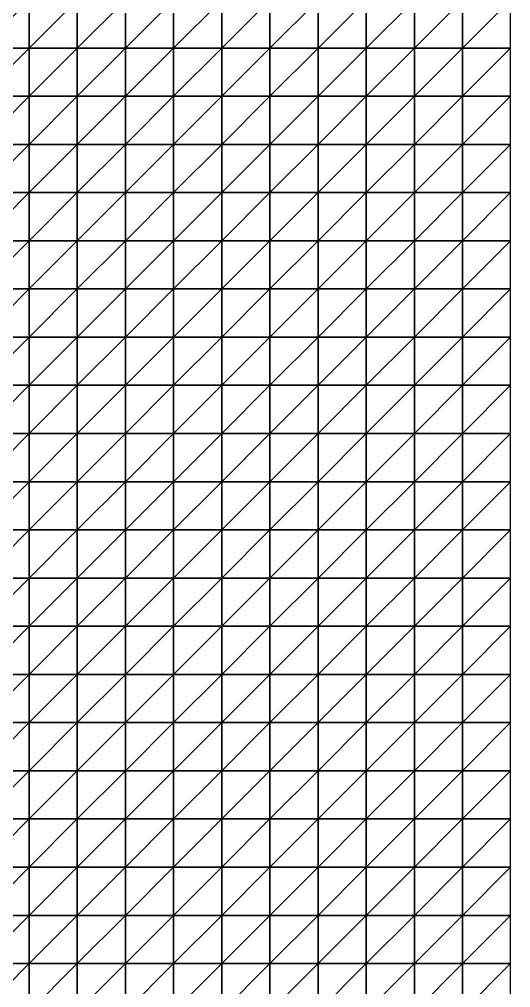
# Model space of a CAD drawing. Header units: metres. Extents: x 351000 to 353000, y 7455000 to 7457000.
# Drawn here: x 352745 to 353000, y 7455988 to 7456490 of the extents above; entities that cross this region are included whole.
import ezdxf

# ---------------------------------------------------------------- set-up
doc = ezdxf.new("R2010")
doc.units = ezdxf.units.M

msp = doc.modelspace()

# ---------------------------------------------------------------- linework, layer by layer
at = {"layer": 'BASE_OF_LEACHED_CAP_BOLC'}
for points in [[(352725, 7456475, 1267.75), (352750, 7456475, 1265.76), (352750, 7456500, 1263.85)], [(352725, 7456475, 1267.75), (352750, 7456500, 1263.85), (352725, 7456500, 1263.47)], [(352750, 7456475, 1265.76), (352775, 7456475, 1261.78), (352775, 7456500, 1259.82)], [(352750, 7456475, 1265.76), (352775, 7456500, 1259.82), (352750, 7456500, 1263.85)], [(352775, 7456475, 1261.78), (352800, 7456475, 1256.6), (352800, 7456500, 1254.17)], [(352775, 7456475, 1261.78), (352800, 7456500, 1254.17), (352775, 7456500, 1259.82)], [(352800, 7456475, 1256.6), (352825, 7456475, 1251.03), (352825, 7456500, 1247.81)], [(352800, 7456475, 1256.6), (352825, 7456500, 1247.81), (352800, 7456500, 1254.17)], [(352825, 7456475, 1251.03), (352850, 7456475, 1245.68), (352850, 7456500, 1241.53)], [(352825, 7456475, 1251.03), (352850, 7456500, 1241.53), (352825, 7456500, 1247.81)], [(352850, 7456475, 1245.68), (352875, 7456475, 1240.94), (352875, 7456500, 1235.91)], [(352850, 7456475, 1245.68), (352875, 7456500, 1235.91), (352850, 7456500, 1241.53)], [(352875, 7456475, 1240.94), (352900, 7456475, 1236.93), (352900, 7456500, 1231.2)], [(352875, 7456475, 1240.94), (352900, 7456500, 1231.2), (352875, 7456500, 1235.91)], [(352900, 7456475, 1236.93), (352925, 7456475, 1233.59), (352925, 7456500, 1227.45)], [(352900, 7456475, 1236.93), (352925, 7456500, 1227.45), (352900, 7456500, 1231.2)], [(352925, 7456475, 1233.59), (352950, 7456475, 1230.83), (352950, 7456500, 1224.56)], [(352925, 7456475, 1233.59), (352950, 7456500, 1224.56), (352925, 7456500, 1227.45)], [(352950, 7456475, 1230.83), (352975, 7456475, 1228.61), (352975, 7456500, 1222.49)], [(352950, 7456475, 1230.83), (352975, 7456500, 1222.49), (352950, 7456500, 1224.56)], [(352975, 7456475, 1228.61), (353000, 7456475, 1227.06), (353000, 7456500, 1221.28)], [(352975, 7456475, 1228.61), (353000, 7456500, 1221.28), (352975, 7456500, 1222.49)], [(352725, 7456450, 1268.43), (352750, 7456450, 1265.99), (352750, 7456475, 1265.76)], [(352725, 7456450, 1268.43), (352750, 7456475, 1265.76), (352725, 7456475, 1267.75)], [(352750, 7456450, 1265.99), (352775, 7456450, 1262.08), (352775, 7456475, 1261.78)], [(352750, 7456450, 1265.99), (352775, 7456475, 1261.78), (352750, 7456475, 1265.76)], [(352775, 7456450, 1262.08), (352800, 7456450, 1257.44), (352800, 7456475, 1256.6)], [(352775, 7456450, 1262.08), (352800, 7456475, 1256.6), (352775, 7456475, 1261.78)], [(352800, 7456450, 1257.44), (352825, 7456450, 1252.73), (352825, 7456475, 1251.03)], [(352800, 7456450, 1257.44), (352825, 7456475, 1251.03), (352800, 7456475, 1256.6)], [(352825, 7456450, 1252.73), (352850, 7456450, 1248.42), (352850, 7456475, 1245.68)], [(352825, 7456450, 1252.73), (352850, 7456475, 1245.68), (352825, 7456475, 1251.03)], [(352850, 7456450, 1248.42), (352875, 7456450, 1244.68), (352875, 7456475, 1240.94)], [(352850, 7456450, 1248.42), (352875, 7456475, 1240.94), (352850, 7456475, 1245.68)], [(352875, 7456450, 1244.68), (352900, 7456450, 1241.5), (352900, 7456475, 1236.93)], [(352875, 7456450, 1244.68), (352900, 7456475, 1236.93), (352875, 7456475, 1240.94)], [(352900, 7456450, 1241.5), (352925, 7456450, 1238.74), (352925, 7456475, 1233.59)], [(352900, 7456450, 1241.5), (352925, 7456475, 1233.59), (352900, 7456475, 1236.93)], [(352925, 7456450, 1238.74), (352950, 7456450, 1236.28), (352950, 7456475, 1230.83)], [(352925, 7456450, 1238.74), (352950, 7456475, 1230.83), (352925, 7456475, 1233.59)], [(352950, 7456450, 1236.28), (352975, 7456450, 1234.13), (352975, 7456475, 1228.61)], [(352950, 7456450, 1236.28), (352975, 7456475, 1228.61), (352950, 7456475, 1230.83)], [(352975, 7456450, 1234.13), (353000, 7456450, 1232.45), (353000, 7456475, 1227.06)], [(352975, 7456450, 1234.13), (353000, 7456475, 1227.06), (352975, 7456475, 1228.61)], [(352725, 7456425, 1267.54), (352750, 7456425, 1264.64), (352750, 7456450, 1265.99)], [(352725, 7456425, 1267.54), (352750, 7456450, 1265.99), (352725, 7456450, 1268.43)], [(352750, 7456425, 1264.64), (352775, 7456425, 1260.81), (352775, 7456450, 1262.08)], [(352750, 7456425, 1264.64), (352775, 7456450, 1262.08), (352750, 7456450, 1265.99)], [(352775, 7456425, 1260.81), (352800, 7456425, 1256.71), (352800, 7456450, 1257.44)], [(352775, 7456425, 1260.81), (352800, 7456450, 1257.44), (352775, 7456450, 1262.08)], [(352800, 7456425, 1256.71), (352825, 7456425, 1252.88), (352825, 7456450, 1252.73)], [(352800, 7456425, 1256.71), (352825, 7456450, 1252.73), (352800, 7456450, 1257.44)], [(352825, 7456425, 1252.88), (352850, 7456425, 1249.6), (352850, 7456450, 1248.42)], [(352825, 7456425, 1252.88), (352850, 7456450, 1248.42), (352825, 7456450, 1252.73)], [(352850, 7456425, 1249.6), (352875, 7456425, 1246.89), (352875, 7456450, 1244.68)], [(352850, 7456425, 1249.6), (352875, 7456450, 1244.68), (352850, 7456450, 1248.42)], [(352875, 7456425, 1246.89), (352900, 7456425, 1244.6), (352900, 7456450, 1241.5)], [(352875, 7456425, 1246.89), (352900, 7456450, 1241.5), (352875, 7456450, 1244.68)], [(352900, 7456425, 1244.6), (352925, 7456425, 1242.52), (352925, 7456450, 1238.74)], [(352900, 7456425, 1244.6), (352925, 7456450, 1238.74), (352900, 7456450, 1241.5)], [(352925, 7456425, 1242.52), (352950, 7456425, 1240.51), (352950, 7456450, 1236.28)], [(352925, 7456425, 1242.52), (352950, 7456450, 1236.28), (352925, 7456450, 1238.74)], [(352950, 7456425, 1240.51), (352975, 7456425, 1238.59), (352975, 7456450, 1234.13)], [(352950, 7456425, 1240.51), (352975, 7456450, 1234.13), (352950, 7456450, 1236.28)], [(352975, 7456425, 1238.59), (353000, 7456425, 1236.98), (353000, 7456450, 1232.45)], [(352975, 7456425, 1238.59), (353000, 7456450, 1232.45), (352975, 7456450, 1234.13)], [(352725, 7456400, 1265.28), (352750, 7456400, 1261.94), (352750, 7456425, 1264.64)], [(352725, 7456400, 1265.28), (352750, 7456425, 1264.64), (352725, 7456425, 1267.54)], [(352750, 7456400, 1261.94), (352775, 7456400, 1258.17), (352775, 7456425, 1260.81)], [(352750, 7456400, 1261.94), (352775, 7456425, 1260.81), (352750, 7456425, 1264.64)], [(352775, 7456400, 1258.17), (352800, 7456400, 1254.59), (352800, 7456425, 1256.71)], [(352775, 7456400, 1258.17), (352800, 7456425, 1256.71), (352775, 7456425, 1260.81)], [(352800, 7456400, 1254.59), (352825, 7456400, 1251.58), (352825, 7456425, 1252.88)], [(352800, 7456400, 1254.59), (352825, 7456425, 1252.88), (352800, 7456425, 1256.71)], [(352825, 7456400, 1251.58), (352850, 7456400, 1249.27), (352850, 7456425, 1249.6)], [(352825, 7456400, 1251.58), (352850, 7456425, 1249.6), (352825, 7456425, 1252.88)], [(352850, 7456400, 1249.27), (352875, 7456400, 1247.42), (352875, 7456425, 1246.89)], [(352850, 7456400, 1249.27), (352875, 7456425, 1246.89), (352850, 7456425, 1249.6)], [(352875, 7456400, 1247.42), (352900, 7456400, 1245.8), (352900, 7456425, 1244.6)], [(352875, 7456400, 1247.42), (352900, 7456425, 1244.6), (352875, 7456425, 1246.89)], [(352900, 7456400, 1245.8), (352925, 7456400, 1244.69), (352925, 7456425, 1242.52)], [(352900, 7456400, 1245.8), (352925, 7456425, 1242.52), (352900, 7456425, 1244.6)], [(352925, 7456400, 1244.69), (352950, 7456400, 1243.2), (352950, 7456425, 1240.51)], [(352925, 7456400, 1244.69), (352950, 7456425, 1240.51), (352925, 7456425, 1242.52)], [(352950, 7456400, 1243.2), (352975, 7456400, 1241.66), (352975, 7456425, 1238.59)], [(352950, 7456400, 1243.2), (352975, 7456425, 1238.59), (352950, 7456425, 1240.51)], [(352975, 7456400, 1241.66), (353000, 7456400, 1240.29), (353000, 7456425, 1236.98)], [(352975, 7456400, 1241.66), (353000, 7456425, 1236.98), (352975, 7456425, 1238.59)], [(352725, 7456375, 1261.95), (352750, 7456375, 1258.2), (352750, 7456400, 1261.94)], [(352725, 7456375, 1261.95), (352750, 7456400, 1261.94), (352725, 7456400, 1265.28)], [(352750, 7456375, 1258.2), (352775, 7456375, 1254.51), (352775, 7456400, 1258.17)], [(352750, 7456375, 1258.2), (352775, 7456400, 1258.17), (352750, 7456400, 1261.94)], [(352775, 7456375, 1254.51), (352800, 7456375, 1251.38), (352800, 7456400, 1254.59)], [(352775, 7456375, 1254.51), (352800, 7456400, 1254.59), (352775, 7456400, 1258.17)], [(352800, 7456375, 1251.38), (352825, 7456375, 1249.08), (352825, 7456400, 1251.58)], [(352800, 7456375, 1251.38), (352825, 7456400, 1251.58), (352800, 7456400, 1254.59)], [(352825, 7456375, 1249.08), (352850, 7456375, 1247.6), (352850, 7456400, 1249.27)], [(352825, 7456375, 1249.08), (352850, 7456400, 1249.27), (352825, 7456400, 1251.58)], [(352850, 7456375, 1247.6), (352875, 7456375, 1246.69), (352875, 7456400, 1247.42)], [(352850, 7456375, 1247.6), (352875, 7456400, 1247.42), (352850, 7456400, 1249.27)], [(352875, 7456375, 1246.69), (352900, 7456375, 1245.99), (352900, 7456400, 1245.8)], [(352875, 7456375, 1246.69), (352900, 7456400, 1245.8), (352875, 7456400, 1247.42)], [(352900, 7456375, 1245.99), (352925, 7456375, 1245.22), (352925, 7456400, 1244.69)], [(352900, 7456375, 1245.99), (352925, 7456400, 1244.69), (352900, 7456400, 1245.8)], [(352925, 7456375, 1245.22), (352950, 7456375, 1244.25), (352950, 7456400, 1243.2)], [(352925, 7456375, 1245.22), (352950, 7456400, 1243.2), (352925, 7456400, 1244.69)], [(352950, 7456375, 1244.25), (352975, 7456375, 1243.15), (352975, 7456400, 1241.66)], [(352950, 7456375, 1244.25), (352975, 7456400, 1241.66), (352950, 7456400, 1243.2)], [(352975, 7456375, 1243.15), (353000, 7456375, 1242.16), (353000, 7456400, 1240.29)], [(352975, 7456375, 1243.15), (353000, 7456400, 1240.29), (352975, 7456400, 1241.66)], [(352725, 7456350, 1257.93), (352750, 7456350, 1253.88), (352750, 7456375, 1258.2)], [(352725, 7456350, 1257.93), (352750, 7456375, 1258.2), (352725, 7456375, 1261.95)], [(352750, 7456350, 1253.88), (352775, 7456350, 1250.28), (352775, 7456375, 1254.51)], [(352750, 7456350, 1253.88), (352775, 7456375, 1254.51), (352750, 7456375, 1258.2)], [(352775, 7456350, 1250.28), (352800, 7456350, 1247.55), (352800, 7456375, 1251.38)], [(352775, 7456350, 1250.28), (352800, 7456375, 1251.38), (352775, 7456375, 1254.51)], [(352800, 7456350, 1247.55), (352825, 7456350, 1245.82), (352825, 7456375, 1249.08)], [(352800, 7456350, 1247.55), (352825, 7456375, 1249.08), (352800, 7456375, 1251.38)], [(352825, 7456350, 1245.82), (352850, 7456350, 1244.98), (352850, 7456375, 1247.6)], [(352825, 7456350, 1245.82), (352850, 7456375, 1247.6), (352825, 7456375, 1249.08)], [(352850, 7456350, 1244.98), (352875, 7456350, 1244.68), (352875, 7456375, 1246.69)], [(352850, 7456350, 1244.98), (352875, 7456375, 1246.69), (352850, 7456375, 1247.6)], [(352875, 7456350, 1244.68), (352900, 7456350, 1244.53), (352900, 7456375, 1245.99)], [(352875, 7456350, 1244.68), (352900, 7456375, 1245.99), (352875, 7456375, 1246.69)], [(352900, 7456350, 1244.53), (352925, 7456350, 1244.25), (352925, 7456375, 1245.22)], [(352900, 7456350, 1244.53), (352925, 7456375, 1245.22), (352900, 7456375, 1245.99)], [(352925, 7456350, 1244.25), (352950, 7456350, 1243.74), (352950, 7456375, 1244.25)], [(352925, 7456350, 1244.25), (352950, 7456375, 1244.25), (352925, 7456375, 1245.22)], [(352950, 7456350, 1243.74), (352975, 7456350, 1243.09), (352975, 7456375, 1243.15)], [(352950, 7456350, 1243.74), (352975, 7456375, 1243.15), (352950, 7456375, 1244.25)], [(352975, 7456350, 1243.09), (353000, 7456350, 1242.55), (353000, 7456375, 1242.16)], [(352975, 7456350, 1243.09), (353000, 7456375, 1242.16), (352975, 7456375, 1243.15)], [(352725, 7456325, 1253.67), (352750, 7456325, 1249.48), (352750, 7456350, 1253.88)], [(352725, 7456325, 1253.67), (352750, 7456350, 1253.88), (352725, 7456350, 1257.93)], [(352750, 7456325, 1249.48), (352775, 7456325, 1246.03), (352775, 7456350, 1250.28)], [(352750, 7456325, 1249.48), (352775, 7456350, 1250.28), (352750, 7456350, 1253.88)], [(352775, 7456325, 1246.03), (352800, 7456325, 1243.62), (352800, 7456350, 1247.55)], [(352775, 7456325, 1246.03), (352800, 7456350, 1247.55), (352775, 7456350, 1250.28)], [(352800, 7456325, 1243.62), (352825, 7456325, 1242.31), (352825, 7456350, 1245.82)], [(352800, 7456325, 1243.62), (352825, 7456350, 1245.82), (352800, 7456350, 1247.55)], [(352825, 7456325, 1242.31), (352850, 7456325, 1241.88), (352850, 7456350, 1244.98)], [(352825, 7456325, 1242.31), (352850, 7456350, 1244.98), (352825, 7456350, 1245.82)], [(352850, 7456325, 1241.88), (352875, 7456325, 1241.93), (352875, 7456350, 1244.68)], [(352850, 7456325, 1241.88), (352875, 7456350, 1244.68), (352850, 7456350, 1244.98)], [(352875, 7456325, 1241.93), (352900, 7456325, 1242.09), (352900, 7456350, 1244.53)], [(352875, 7456325, 1241.93), (352900, 7456350, 1244.53), (352875, 7456350, 1244.68)], [(352900, 7456325, 1242.09), (352925, 7456325, 1242.1), (352925, 7456350, 1244.25)], [(352900, 7456325, 1242.09), (352925, 7456350, 1244.25), (352900, 7456350, 1244.53)], [(352925, 7456325, 1242.1), (352950, 7456325, 1241.9), (352950, 7456350, 1243.74)], [(352925, 7456325, 1242.1), (352950, 7456350, 1243.74), (352925, 7456350, 1244.25)], [(352950, 7456325, 1241.9), (352975, 7456325, 1241.64), (352975, 7456350, 1243.09)], [(352950, 7456325, 1241.9), (352975, 7456350, 1243.09), (352950, 7456350, 1243.74)], [(352975, 7456325, 1241.64), (353000, 7456325, 1241.58), (353000, 7456350, 1242.55)], [(352975, 7456325, 1241.64), (353000, 7456350, 1242.55), (352975, 7456350, 1243.09)], [(352725, 7456300, 1249.67), (352750, 7456300, 1245.53), (352750, 7456325, 1249.48)], [(352725, 7456300, 1249.67), (352750, 7456325, 1249.48), (352725, 7456325, 1253.67)], [(352750, 7456300, 1245.53), (352775, 7456300, 1242.3), (352775, 7456325, 1246.03)], [(352750, 7456300, 1245.53), (352775, 7456325, 1246.03), (352750, 7456325, 1249.48)], [(352775, 7456300, 1242.3), (352800, 7456300, 1240.17), (352800, 7456325, 1243.62)], [(352775, 7456300, 1242.3), (352800, 7456325, 1243.62), (352775, 7456325, 1246.03)], [(352800, 7456300, 1240.17), (352825, 7456300, 1239.11), (352825, 7456325, 1242.31)], [(352800, 7456300, 1240.17), (352825, 7456325, 1242.31), (352800, 7456325, 1243.62)], [(352825, 7456300, 1239.11), (352850, 7456300, 1238.84), (352850, 7456325, 1241.88)], [(352825, 7456300, 1239.11), (352850, 7456325, 1241.88), (352825, 7456325, 1242.31)], [(352850, 7456300, 1238.84), (352875, 7456300, 1238.97), (352875, 7456325, 1241.93)], [(352850, 7456300, 1238.84), (352875, 7456325, 1241.93), (352850, 7456325, 1241.88)], [(352875, 7456300, 1238.97), (352900, 7456300, 1239.14), (352900, 7456325, 1242.09)], [(352875, 7456300, 1238.97), (352900, 7456325, 1242.09), (352875, 7456325, 1241.93)], [(352900, 7456300, 1239.14), (352925, 7456300, 1239.18), (352925, 7456325, 1242.1)], [(352900, 7456300, 1239.14), (352925, 7456325, 1242.1), (352900, 7456325, 1242.09)], [(352925, 7456300, 1239.18), (352950, 7456300, 1239.1), (352950, 7456325, 1241.9)], [(352925, 7456300, 1239.18), (352950, 7456325, 1241.9), (352925, 7456325, 1242.1)], [(352950, 7456300, 1239.1), (352975, 7456300, 1239.1), (352975, 7456325, 1241.64)], [(352950, 7456300, 1239.1), (352975, 7456325, 1241.64), (352950, 7456325, 1241.9)], [(352975, 7456300, 1239.1), (353000, 7456300, 1239.46), (353000, 7456325, 1241.58)], [(352975, 7456300, 1239.1), (353000, 7456325, 1241.58), (352975, 7456325, 1241.64)], [(352725, 7456275, 1246.4), (352750, 7456275, 1242.54), (352750, 7456300, 1245.53)], [(352725, 7456275, 1246.4), (352750, 7456300, 1245.53), (352725, 7456300, 1249.67)], [(352750, 7456275, 1242.54), (352775, 7456275, 1239.6), (352775, 7456300, 1242.3)], [(352750, 7456275, 1242.54), (352775, 7456300, 1242.3), (352750, 7456300, 1245.53)], [(352775, 7456275, 1239.6), (352800, 7456275, 1237.71), (352800, 7456300, 1240.17)], [(352775, 7456275, 1239.6), (352800, 7456300, 1240.17), (352775, 7456300, 1242.3)], [(352800, 7456275, 1237.71), (352825, 7456275, 1236.73), (352825, 7456300, 1239.11)], [(352800, 7456275, 1237.71), (352825, 7456300, 1239.11), (352800, 7456300, 1240.17)], [(352825, 7456275, 1236.73), (352850, 7456275, 1236.37), (352850, 7456300, 1238.84)], [(352825, 7456275, 1236.73), (352850, 7456300, 1238.84), (352825, 7456300, 1239.11)], [(352850, 7456275, 1236.37), (352875, 7456275, 1236.27), (352875, 7456300, 1238.97)], [(352850, 7456275, 1236.37), (352875, 7456300, 1238.97), (352850, 7456300, 1238.84)], [(352875, 7456275, 1236.27), (352900, 7456275, 1236.16), (352900, 7456300, 1239.14)], [(352875, 7456275, 1236.27), (352900, 7456300, 1239.14), (352875, 7456300, 1238.97)], [(352900, 7456275, 1236.16), (352925, 7456275, 1235.94), (352925, 7456300, 1239.18)], [(352900, 7456275, 1236.16), (352925, 7456300, 1239.18), (352900, 7456300, 1239.14)], [(352925, 7456275, 1235.94), (352950, 7456275, 1235.74), (352950, 7456300, 1239.1)], [(352925, 7456275, 1235.94), (352950, 7456300, 1239.1), (352925, 7456300, 1239.18)], [(352950, 7456275, 1235.74), (352975, 7456275, 1235.83), (352975, 7456300, 1239.1)], [(352950, 7456275, 1235.74), (352975, 7456300, 1239.1), (352950, 7456300, 1239.1)], [(352975, 7456275, 1235.83), (353000, 7456275, 1236.48), (353000, 7456300, 1239.46)], [(352975, 7456275, 1235.83), (353000, 7456300, 1239.46), (352975, 7456300, 1239.1)], [(352725, 7456250, 1244.26), (352750, 7456250, 1240.88), (352750, 7456275, 1242.54)], [(352725, 7456250, 1244.26), (352750, 7456275, 1242.54), (352725, 7456275, 1246.4)], [(352750, 7456250, 1240.88), (352775, 7456250, 1238.32), (352775, 7456275, 1239.6)], [(352750, 7456250, 1240.88), (352775, 7456275, 1239.6), (352750, 7456275, 1242.54)], [(352775, 7456250, 1238.32), (352800, 7456250, 1236.59), (352800, 7456275, 1237.71)], [(352775, 7456250, 1238.32), (352800, 7456275, 1237.71), (352775, 7456275, 1239.6)], [(352800, 7456250, 1236.59), (352825, 7456250, 1235.54), (352825, 7456275, 1236.73)], [(352800, 7456250, 1236.59), (352825, 7456275, 1236.73), (352800, 7456275, 1237.71)], [(352825, 7456250, 1235.54), (352850, 7456250, 1234.86), (352850, 7456275, 1236.37)], [(352825, 7456250, 1235.54), (352850, 7456275, 1236.37), (352825, 7456275, 1236.73)], [(352850, 7456250, 1234.86), (352875, 7456250, 1234.26), (352875, 7456275, 1236.27)], [(352850, 7456250, 1234.86), (352875, 7456275, 1236.27), (352850, 7456275, 1236.37)], [(352875, 7456250, 1234.26), (352900, 7456250, 1233.56), (352900, 7456275, 1236.16)], [(352875, 7456250, 1234.26), (352900, 7456275, 1236.16), (352875, 7456275, 1236.27)], [(352900, 7456250, 1233.56), (352925, 7456250, 1232.81), (352925, 7456275, 1235.94)], [(352900, 7456250, 1233.56), (352925, 7456275, 1235.94), (352900, 7456275, 1236.16)], [(352925, 7456250, 1232.81), (352950, 7456250, 1232.23), (352950, 7456275, 1235.74)], [(352925, 7456250, 1232.81), (352950, 7456275, 1235.74), (352925, 7456275, 1235.94)], [(352950, 7456250, 1232.23), (352975, 7456250, 1232.18), (352975, 7456275, 1235.83)], [(352950, 7456250, 1232.23), (352975, 7456275, 1235.83), (352950, 7456275, 1235.74)], [(352975, 7456250, 1232.18), (353000, 7456250, 1232.96), (353000, 7456275, 1236.48)], [(352975, 7456250, 1232.18), (353000, 7456275, 1236.48), (352975, 7456275, 1235.83)], [(352725, 7456225, 1243.51), (352750, 7456225, 1240.75), (352750, 7456250, 1240.88)], [(352725, 7456225, 1243.51), (352750, 7456250, 1240.88), (352725, 7456250, 1244.26)], [(352750, 7456225, 1240.75), (352775, 7456225, 1238.59), (352775, 7456250, 1238.32)], [(352750, 7456225, 1240.75), (352775, 7456250, 1238.32), (352750, 7456250, 1240.88)], [(352775, 7456225, 1238.59), (352800, 7456225, 1236.98), (352800, 7456250, 1236.59)], [(352775, 7456225, 1238.59), (352800, 7456250, 1236.59), (352775, 7456250, 1238.32)], [(352800, 7456225, 1236.98), (352825, 7456225, 1235.7), (352825, 7456250, 1235.54)], [(352800, 7456225, 1236.98), (352825, 7456250, 1235.54), (352800, 7456250, 1236.59)], [(352825, 7456225, 1235.7), (352850, 7456225, 1234.49), (352850, 7456250, 1234.86)], [(352825, 7456225, 1235.7), (352850, 7456250, 1234.86), (352825, 7456250, 1235.54)], [(352850, 7456225, 1234.49), (352875, 7456225, 1233.15), (352875, 7456250, 1234.26)], [(352850, 7456225, 1234.49), (352875, 7456250, 1234.26), (352850, 7456250, 1234.86)], [(352875, 7456225, 1233.15), (352900, 7456225, 1231.62), (352900, 7456250, 1233.56)], [(352875, 7456225, 1233.15), (352900, 7456250, 1233.56), (352875, 7456250, 1234.26)], [(352900, 7456225, 1231.62), (352925, 7456225, 1230.08), (352925, 7456250, 1232.81)], [(352900, 7456225, 1231.62), (352925, 7456250, 1232.81), (352900, 7456250, 1233.56)], [(352925, 7456225, 1230.08), (352950, 7456225, 1228.9), (352950, 7456250, 1232.23)], [(352925, 7456225, 1230.08), (352950, 7456250, 1232.23), (352925, 7456250, 1232.81)], [(352950, 7456225, 1228.9), (352975, 7456225, 1228.49), (352975, 7456250, 1232.18)], [(352950, 7456225, 1228.9), (352975, 7456250, 1232.18), (352950, 7456250, 1232.23)], [(352975, 7456225, 1228.49), (353000, 7456225, 1229.2), (353000, 7456250, 1232.96)], [(352975, 7456225, 1228.49), (353000, 7456250, 1232.96), (352975, 7456250, 1232.18)], [(352725, 7456200, 1244.19), (352750, 7456200, 1242.11), (352750, 7456225, 1240.75)], [(352725, 7456200, 1244.19), (352750, 7456225, 1240.75), (352725, 7456225, 1243.51)], [(352750, 7456200, 1242.11), (352775, 7456200, 1240.35), (352775, 7456225, 1238.59)], [(352750, 7456200, 1242.11), (352775, 7456225, 1238.59), (352750, 7456225, 1240.75)], [(352775, 7456200, 1240.35), (352800, 7456200, 1238.77), (352800, 7456225, 1236.98)], [(352775, 7456200, 1240.35), (352800, 7456225, 1236.98), (352775, 7456225, 1238.59)], [(352800, 7456200, 1238.77), (352825, 7456200, 1237.14), (352825, 7456225, 1235.7)], [(352800, 7456200, 1238.77), (352825, 7456225, 1235.7), (352800, 7456225, 1236.98)], [(352825, 7456200, 1237.14), (352850, 7456200, 1235.25), (352850, 7456225, 1234.49)], [(352825, 7456200, 1237.14), (352850, 7456225, 1234.49), (352825, 7456225, 1235.7)], [(352850, 7456200, 1235.25), (352875, 7456200, 1232.99), (352875, 7456225, 1233.15)], [(352850, 7456200, 1235.25), (352875, 7456225, 1233.15), (352850, 7456225, 1234.49)], [(352875, 7456200, 1232.99), (352900, 7456200, 1230.45), (352900, 7456225, 1231.62)], [(352875, 7456200, 1232.99), (352900, 7456225, 1231.62), (352875, 7456225, 1233.15)], [(352900, 7456200, 1230.45), (352925, 7456200, 1227.96), (352925, 7456225, 1230.08)], [(352900, 7456200, 1230.45), (352925, 7456225, 1230.08), (352900, 7456225, 1231.62)], [(352925, 7456200, 1227.96), (352950, 7456200, 1225.99), (352950, 7456225, 1228.9)], [(352925, 7456200, 1227.96), (352950, 7456225, 1228.9), (352925, 7456225, 1230.08)], [(352950, 7456200, 1225.99), (352975, 7456200, 1225.04), (352975, 7456225, 1228.49)], [(352950, 7456200, 1225.99), (352975, 7456225, 1228.49), (352950, 7456225, 1228.9)], [(352975, 7456200, 1225.04), (353000, 7456200, 1225.48), (353000, 7456225, 1229.2)], [(352975, 7456200, 1225.04), (353000, 7456225, 1229.2), (352975, 7456225, 1228.49)], [(352725, 7456175, 1246.09), (352750, 7456175, 1244.67), (352750, 7456200, 1242.11)], [(352725, 7456175, 1246.09), (352750, 7456200, 1242.11), (352725, 7456200, 1244.19)], [(352750, 7456175, 1244.67), (352775, 7456175, 1243.24), (352775, 7456200, 1240.35)], [(352750, 7456175, 1244.67), (352775, 7456200, 1240.35), (352750, 7456200, 1242.11)], [(352775, 7456175, 1243.24), (352800, 7456175, 1241.6), (352800, 7456200, 1238.77)], [(352775, 7456175, 1243.24), (352800, 7456200, 1238.77), (352775, 7456200, 1240.35)], [(352800, 7456175, 1241.6), (352825, 7456175, 1239.53), (352825, 7456200, 1237.14)], [(352800, 7456175, 1241.6), (352825, 7456200, 1237.14), (352800, 7456200, 1238.77)], [(352825, 7456175, 1239.53), (352850, 7456175, 1236.87), (352850, 7456200, 1235.25)], [(352825, 7456175, 1239.53), (352850, 7456200, 1235.25), (352825, 7456200, 1237.14)], [(352850, 7456175, 1236.87), (352875, 7456175, 1233.62), (352875, 7456200, 1232.99)], [(352850, 7456175, 1236.87), (352875, 7456200, 1232.99), (352850, 7456200, 1235.25)], [(352875, 7456175, 1233.62), (352900, 7456175, 1230.01), (352900, 7456200, 1230.45)], [(352875, 7456175, 1233.62), (352900, 7456200, 1230.45), (352875, 7456200, 1232.99)], [(352900, 7456175, 1230.01), (352925, 7456175, 1226.49), (352925, 7456200, 1227.96)], [(352900, 7456175, 1230.01), (352925, 7456200, 1227.96), (352900, 7456200, 1230.45)], [(352925, 7456175, 1226.49), (352950, 7456175, 1223.65), (352950, 7456200, 1225.99)], [(352925, 7456175, 1226.49), (352950, 7456200, 1225.99), (352925, 7456200, 1227.96)], [(352950, 7456175, 1223.65), (352975, 7456175, 1222.05), (352975, 7456200, 1225.04)], [(352950, 7456175, 1223.65), (352975, 7456200, 1225.04), (352950, 7456200, 1225.99)], [(352975, 7456175, 1222.05), (353000, 7456175, 1222.07), (353000, 7456200, 1225.48)], [(352975, 7456175, 1222.05), (353000, 7456200, 1225.48), (352975, 7456200, 1225.04)], [(352725, 7456150, 1248.82), (352750, 7456150, 1247.93), (352750, 7456175, 1244.67)], [(352725, 7456150, 1248.82), (352750, 7456175, 1244.67), (352725, 7456175, 1246.09)], [(352750, 7456150, 1247.93), (352775, 7456150, 1246.71), (352775, 7456175, 1243.24)], [(352750, 7456150, 1247.93), (352775, 7456175, 1243.24), (352750, 7456175, 1244.67)], [(352775, 7456150, 1246.71), (352800, 7456150, 1244.92), (352800, 7456175, 1241.6)], [(352775, 7456150, 1246.71), (352800, 7456175, 1241.6), (352775, 7456175, 1243.24)], [(352800, 7456150, 1244.92), (352825, 7456150, 1242.36), (352825, 7456175, 1239.53)], [(352800, 7456150, 1244.92), (352825, 7456175, 1239.53), (352800, 7456175, 1241.6)], [(352825, 7456150, 1242.36), (352850, 7456150, 1238.93), (352850, 7456175, 1236.87)], [(352825, 7456150, 1242.36), (352850, 7456175, 1236.87), (352825, 7456175, 1239.53)], [(352850, 7456150, 1238.93), (352875, 7456150, 1234.74), (352875, 7456175, 1233.62)], [(352850, 7456150, 1238.93), (352875, 7456175, 1233.62), (352850, 7456175, 1236.87)], [(352875, 7456150, 1234.74), (352900, 7456150, 1230.13), (352900, 7456175, 1230.01)], [(352875, 7456150, 1234.74), (352900, 7456175, 1230.01), (352875, 7456175, 1233.62)], [(352900, 7456150, 1230.13), (352925, 7456150, 1225.65), (352925, 7456175, 1226.49)], [(352900, 7456150, 1230.13), (352925, 7456175, 1226.49), (352900, 7456175, 1230.01)], [(352925, 7456150, 1225.65), (352950, 7456150, 1221.97), (352950, 7456175, 1223.65)], [(352925, 7456150, 1225.65), (352950, 7456175, 1223.65), (352925, 7456175, 1226.49)], [(352950, 7456150, 1221.97), (352975, 7456150, 1219.71), (352975, 7456175, 1222.05)], [(352950, 7456150, 1221.97), (352975, 7456175, 1222.05), (352950, 7456175, 1223.65)], [(352975, 7456150, 1219.71), (353000, 7456150, 1219.25), (353000, 7456175, 1222.07)], [(352975, 7456150, 1219.71), (353000, 7456175, 1222.07), (352975, 7456175, 1222.05)], [(352725, 7456125, 1251.8), (352750, 7456125, 1251.23), (352750, 7456150, 1247.93)], [(352725, 7456125, 1251.8), (352750, 7456150, 1247.93), (352725, 7456150, 1248.82)], [(352750, 7456125, 1251.23), (352775, 7456125, 1250.08), (352775, 7456150, 1246.71)], [(352750, 7456125, 1251.23), (352775, 7456150, 1246.71), (352750, 7456150, 1247.93)], [(352775, 7456125, 1250.08), (352800, 7456125, 1248.07), (352800, 7456150, 1244.92)], [(352775, 7456125, 1250.08), (352800, 7456150, 1244.92), (352775, 7456150, 1246.71)], [(352800, 7456125, 1248.07), (352825, 7456125, 1245.04), (352825, 7456150, 1242.36)], [(352800, 7456125, 1248.07), (352825, 7456150, 1242.36), (352800, 7456150, 1244.92)], [(352825, 7456125, 1245.04), (352850, 7456125, 1240.96), (352850, 7456150, 1238.93)], [(352825, 7456125, 1245.04), (352850, 7456150, 1238.93), (352825, 7456150, 1242.36)], [(352850, 7456125, 1240.96), (352875, 7456125, 1235.99), (352875, 7456150, 1234.74)], [(352850, 7456125, 1240.96), (352875, 7456150, 1234.74), (352850, 7456150, 1238.93)], [(352875, 7456125, 1235.99), (352900, 7456125, 1230.57), (352900, 7456150, 1230.13)], [(352875, 7456125, 1235.99), (352900, 7456150, 1230.13), (352875, 7456150, 1234.74)], [(352900, 7456125, 1230.57), (352925, 7456125, 1225.33), (352925, 7456150, 1225.65)], [(352900, 7456125, 1230.57), (352925, 7456150, 1225.65), (352900, 7456150, 1230.13)], [(352925, 7456125, 1225.33), (352950, 7456125, 1220.99), (352950, 7456150, 1221.97)], [(352925, 7456125, 1225.33), (352950, 7456150, 1221.97), (352925, 7456150, 1225.65)], [(352950, 7456125, 1220.99), (352975, 7456125, 1218.18), (352975, 7456150, 1219.71)], [(352950, 7456125, 1220.99), (352975, 7456150, 1219.71), (352950, 7456150, 1221.97)], [(352975, 7456125, 1218.18), (353000, 7456125, 1217.26), (353000, 7456150, 1219.25)], [(352975, 7456125, 1218.18), (353000, 7456150, 1219.25), (352975, 7456150, 1219.71)], [(352725, 7456100, 1254.39), (352750, 7456100, 1253.91), (352750, 7456125, 1251.23)], [(352725, 7456100, 1254.39), (352750, 7456125, 1251.23), (352725, 7456125, 1251.8)], [(352750, 7456100, 1253.91), (352775, 7456100, 1252.67), (352775, 7456125, 1250.08)], [(352750, 7456100, 1253.91), (352775, 7456125, 1250.08), (352750, 7456125, 1251.23)], [(352775, 7456100, 1252.67), (352800, 7456100, 1250.41), (352800, 7456125, 1248.07)], [(352775, 7456100, 1252.67), (352800, 7456125, 1248.07), (352775, 7456125, 1250.08)], [(352800, 7456100, 1250.41), (352825, 7456100, 1247.01), (352825, 7456125, 1245.04)], [(352800, 7456100, 1250.41), (352825, 7456125, 1245.04), (352800, 7456125, 1248.07)], [(352825, 7456100, 1247.01), (352850, 7456100, 1242.46), (352850, 7456125, 1240.96)], [(352825, 7456100, 1247.01), (352850, 7456125, 1240.96), (352825, 7456125, 1245.04)], [(352850, 7456100, 1242.46), (352875, 7456100, 1237), (352875, 7456125, 1235.99)], [(352850, 7456100, 1242.46), (352875, 7456125, 1235.99), (352850, 7456125, 1240.96)], [(352875, 7456100, 1237), (352900, 7456100, 1231.11), (352900, 7456125, 1230.57)], [(352875, 7456100, 1237), (352900, 7456125, 1230.57), (352875, 7456125, 1235.99)], [(352900, 7456100, 1231.11), (352925, 7456100, 1225.46), (352925, 7456125, 1225.33)], [(352900, 7456100, 1231.11), (352925, 7456125, 1225.33), (352900, 7456125, 1230.57)], [(352925, 7456100, 1225.46), (352950, 7456100, 1220.76), (352950, 7456125, 1220.99)], [(352925, 7456100, 1225.46), (352950, 7456125, 1220.99), (352925, 7456125, 1225.33)], [(352950, 7456100, 1220.76), (352975, 7456100, 1217.63), (352975, 7456125, 1218.18)], [(352950, 7456100, 1220.76), (352975, 7456125, 1218.18), (352950, 7456125, 1220.99)], [(352975, 7456100, 1217.63), (353000, 7456100, 1216.4), (353000, 7456125, 1217.26)], [(352975, 7456100, 1217.63), (353000, 7456125, 1217.26), (352975, 7456125, 1218.18)], [(352725, 7456075, 1256.03), (352750, 7456075, 1255.38), (352750, 7456100, 1253.91)], [(352725, 7456075, 1256.03), (352750, 7456100, 1253.91), (352725, 7456100, 1254.39)], [(352750, 7456075, 1255.38), (352775, 7456075, 1253.92), (352775, 7456100, 1252.67)], [(352750, 7456075, 1255.38), (352775, 7456100, 1252.67), (352750, 7456100, 1253.91)], [(352775, 7456075, 1253.92), (352800, 7456075, 1251.43), (352800, 7456100, 1250.41)], [(352775, 7456075, 1253.92), (352800, 7456100, 1250.41), (352775, 7456100, 1252.67)], [(352800, 7456075, 1251.43), (352825, 7456075, 1247.8), (352825, 7456100, 1247.01)], [(352800, 7456075, 1251.43), (352825, 7456100, 1247.01), (352800, 7456100, 1250.41)], [(352825, 7456075, 1247.8), (352850, 7456075, 1243.08), (352850, 7456100, 1242.46)], [(352825, 7456075, 1247.8), (352850, 7456100, 1242.46), (352825, 7456100, 1247.01)], [(352850, 7456075, 1243.08), (352875, 7456075, 1237.52), (352875, 7456100, 1237)], [(352850, 7456075, 1243.08), (352875, 7456100, 1237), (352850, 7456100, 1242.46)], [(352875, 7456075, 1237.52), (352900, 7456075, 1231.6), (352900, 7456100, 1231.11)], [(352875, 7456075, 1237.52), (352900, 7456100, 1231.11), (352875, 7456100, 1237)], [(352900, 7456075, 1231.6), (352925, 7456075, 1225.98), (352925, 7456100, 1225.46)], [(352900, 7456075, 1231.6), (352925, 7456100, 1225.46), (352900, 7456100, 1231.11)], [(352925, 7456075, 1225.98), (352950, 7456075, 1221.33), (352950, 7456100, 1220.76)], [(352925, 7456075, 1225.98), (352950, 7456100, 1220.76), (352925, 7456100, 1225.46)], [(352950, 7456075, 1221.33), (352975, 7456075, 1218.2), (352975, 7456100, 1217.63)], [(352950, 7456075, 1221.33), (352975, 7456100, 1217.63), (352950, 7456100, 1220.76)], [(352975, 7456075, 1218.2), (353000, 7456075, 1216.9), (353000, 7456100, 1216.4)], [(352975, 7456075, 1218.2), (353000, 7456100, 1216.4), (352975, 7456100, 1217.63)], [(352725, 7456050, 1256.31), (352750, 7456050, 1255.27), (352750, 7456075, 1255.38)], [(352725, 7456050, 1256.31), (352750, 7456075, 1255.38), (352725, 7456075, 1256.03)], [(352750, 7456050, 1255.27), (352775, 7456050, 1253.51), (352775, 7456075, 1253.92)], [(352750, 7456050, 1255.27), (352775, 7456075, 1253.92), (352750, 7456075, 1255.38)], [(352775, 7456050, 1253.51), (352800, 7456050, 1250.85), (352800, 7456075, 1251.43)], [(352775, 7456050, 1253.51), (352800, 7456075, 1251.43), (352775, 7456075, 1253.92)], [(352800, 7456050, 1250.85), (352825, 7456050, 1247.21), (352825, 7456075, 1247.8)], [(352800, 7456050, 1250.85), (352825, 7456075, 1247.8), (352800, 7456075, 1251.43)], [(352825, 7456050, 1247.21), (352850, 7456050, 1242.65), (352850, 7456075, 1243.08)], [(352825, 7456050, 1247.21), (352850, 7456075, 1243.08), (352825, 7456075, 1247.8)], [(352850, 7456050, 1242.65), (352875, 7456050, 1237.42), (352875, 7456075, 1237.52)], [(352850, 7456050, 1242.65), (352875, 7456075, 1237.52), (352850, 7456075, 1243.08)], [(352875, 7456050, 1237.42), (352900, 7456050, 1231.97), (352900, 7456075, 1231.6)], [(352875, 7456050, 1237.42), (352900, 7456075, 1231.6), (352875, 7456075, 1237.52)], [(352900, 7456050, 1231.97), (352925, 7456050, 1226.88), (352925, 7456075, 1225.98)], [(352900, 7456050, 1231.97), (352925, 7456075, 1225.98), (352900, 7456075, 1231.6)], [(352925, 7456050, 1226.88), (352950, 7456050, 1222.75), (352950, 7456075, 1221.33)], [(352925, 7456050, 1226.88), (352950, 7456075, 1221.33), (352925, 7456075, 1225.98)], [(352950, 7456050, 1222.75), (352975, 7456050, 1220.03), (352975, 7456075, 1218.2)], [(352950, 7456050, 1222.75), (352975, 7456075, 1218.2), (352950, 7456075, 1221.33)], [(352975, 7456050, 1220.03), (353000, 7456050, 1218.94), (353000, 7456075, 1216.9)], [(352975, 7456050, 1220.03), (353000, 7456075, 1216.9), (352975, 7456075, 1218.2)], [(352725, 7456025, 1255.08), (352750, 7456025, 1253.5), (352750, 7456050, 1255.27)], [(352725, 7456025, 1255.08), (352750, 7456050, 1255.27), (352725, 7456050, 1256.31)], [(352750, 7456025, 1253.5), (352775, 7456025, 1251.4), (352775, 7456050, 1253.51)], [(352750, 7456025, 1253.5), (352775, 7456050, 1253.51), (352750, 7456050, 1255.27)], [(352775, 7456025, 1251.4), (352800, 7456025, 1248.66), (352800, 7456050, 1250.85)], [(352775, 7456025, 1251.4), (352800, 7456050, 1250.85), (352775, 7456050, 1253.51)], [(352800, 7456025, 1248.66), (352825, 7456025, 1245.25), (352825, 7456050, 1247.21)], [(352800, 7456025, 1248.66), (352825, 7456050, 1247.21), (352800, 7456050, 1250.85)], [(352825, 7456025, 1245.25), (352850, 7456025, 1241.21), (352850, 7456050, 1242.65)], [(352825, 7456025, 1245.25), (352850, 7456050, 1242.65), (352825, 7456050, 1247.21)], [(352850, 7456025, 1241.21), (352875, 7456025, 1236.76), (352875, 7456050, 1237.42)], [(352850, 7456025, 1241.21), (352875, 7456050, 1237.42), (352850, 7456050, 1242.65)], [(352875, 7456025, 1236.76), (352900, 7456025, 1232.25), (352900, 7456050, 1231.97)], [(352875, 7456025, 1236.76), (352900, 7456050, 1231.97), (352875, 7456050, 1237.42)], [(352900, 7456025, 1232.25), (352925, 7456025, 1228.19), (352925, 7456050, 1226.88)], [(352900, 7456025, 1232.25), (352925, 7456050, 1226.88), (352900, 7456050, 1231.97)], [(352925, 7456025, 1228.19), (352950, 7456025, 1225.05), (352950, 7456050, 1222.75)], [(352925, 7456025, 1228.19), (352950, 7456050, 1222.75), (352925, 7456050, 1226.88)], [(352950, 7456025, 1225.05), (352975, 7456025, 1223.14), (352975, 7456050, 1220.03)], [(352950, 7456025, 1225.05), (352975, 7456050, 1220.03), (352950, 7456050, 1222.75)], [(352975, 7456025, 1223.14), (353000, 7456025, 1222.58), (353000, 7456050, 1218.94)], [(352975, 7456025, 1223.14), (353000, 7456050, 1218.94), (352975, 7456050, 1220.03)], [(352725, 7456000, 1252.49), (352750, 7456000, 1250.27), (352750, 7456025, 1253.5)], [(352725, 7456000, 1252.49), (352750, 7456025, 1253.5), (352725, 7456025, 1255.08)], [(352750, 7456000, 1250.27), (352775, 7456000, 1247.84), (352775, 7456025, 1251.4)], [(352750, 7456000, 1250.27), (352775, 7456025, 1251.4), (352750, 7456025, 1253.5)], [(352775, 7456000, 1247.84), (352800, 7456000, 1245.15), (352800, 7456025, 1248.66)], [(352775, 7456000, 1247.84), (352800, 7456025, 1248.66), (352775, 7456025, 1251.4)], [(352800, 7456000, 1245.15), (352825, 7456000, 1242.19), (352825, 7456025, 1245.25)], [(352800, 7456000, 1245.15), (352825, 7456025, 1245.25), (352800, 7456025, 1248.66)], [(352825, 7456000, 1242.19), (352850, 7456000, 1239), (352850, 7456025, 1241.21)], [(352825, 7456000, 1242.19), (352850, 7456025, 1241.21), (352825, 7456025, 1245.25)], [(352850, 7456000, 1239), (352875, 7456000, 1235.7), (352875, 7456025, 1236.76)], [(352850, 7456000, 1239), (352875, 7456025, 1236.76), (352850, 7456025, 1241.21)], [(352875, 7456000, 1235.7), (352900, 7456000, 1232.57), (352900, 7456025, 1232.25)], [(352875, 7456000, 1235.7), (352900, 7456025, 1232.25), (352875, 7456025, 1236.76)], [(352900, 7456000, 1232.57), (352925, 7456000, 1229.97), (352925, 7456025, 1228.19)], [(352900, 7456000, 1232.57), (352925, 7456025, 1228.19), (352900, 7456025, 1232.25)], [(352925, 7456000, 1229.97), (352950, 7456000, 1228.21), (352950, 7456025, 1225.05)], [(352925, 7456000, 1229.97), (352950, 7456025, 1225.05), (352925, 7456025, 1228.19)], [(352950, 7456000, 1228.21), (352975, 7456000, 1227.47), (352975, 7456025, 1223.14)], [(352950, 7456000, 1228.21), (352975, 7456025, 1223.14), (352950, 7456025, 1225.05)], [(352975, 7456000, 1227.47), (353000, 7456000, 1227.73), (353000, 7456025, 1222.58)], [(352975, 7456000, 1227.47), (353000, 7456025, 1222.58), (352975, 7456025, 1223.14)], [(352725, 7455975, 1248.95), (352750, 7455975, 1246.08), (352750, 7456000, 1250.27)], [(352725, 7455975, 1248.95), (352750, 7456000, 1250.27), (352725, 7456000, 1252.49)], [(352750, 7455975, 1246.08), (352775, 7455975, 1243.37), (352775, 7456000, 1247.84)], [(352750, 7455975, 1246.08), (352775, 7456000, 1247.84), (352750, 7456000, 1250.27)], [(352775, 7455975, 1243.37), (352800, 7455975, 1240.85), (352800, 7456000, 1245.15)], [(352775, 7455975, 1243.37), (352800, 7456000, 1245.15), (352775, 7456000, 1247.84)], [(352800, 7455975, 1240.85), (352825, 7455975, 1238.52), (352825, 7456000, 1242.19)], [(352800, 7455975, 1240.85), (352825, 7456000, 1242.19), (352800, 7456000, 1245.15)], [(352825, 7455975, 1238.52), (352850, 7455975, 1236.4), (352850, 7456000, 1239)], [(352825, 7455975, 1238.52), (352850, 7456000, 1239), (352825, 7456000, 1242.19)], [(352850, 7455975, 1236.4), (352875, 7455975, 1234.53), (352875, 7456000, 1235.7)], [(352850, 7455975, 1236.4), (352875, 7456000, 1235.7), (352850, 7456000, 1239)], [(352875, 7455975, 1234.53), (352900, 7455975, 1233.08), (352900, 7456000, 1232.57)], [(352875, 7455975, 1234.53), (352900, 7456000, 1232.57), (352875, 7456000, 1235.7)], [(352900, 7455975, 1233.08), (352925, 7455975, 1232.23), (352925, 7456000, 1229.97)], [(352900, 7455975, 1233.08), (352925, 7456000, 1229.97), (352900, 7456000, 1232.57)], [(352925, 7455975, 1232.23), (352950, 7455975, 1232.13), (352950, 7456000, 1228.21)], [(352925, 7455975, 1232.23), (352950, 7456000, 1228.21), (352925, 7456000, 1229.97)], [(352950, 7455975, 1232.13), (352975, 7455975, 1232.8), (352975, 7456000, 1227.47)], [(352950, 7455975, 1232.13), (352975, 7456000, 1227.47), (352950, 7456000, 1228.21)], [(352975, 7455975, 1232.8), (353000, 7455975, 1234.09), (353000, 7456000, 1227.73)], [(352975, 7455975, 1232.8), (353000, 7456000, 1227.73), (352975, 7456000, 1227.47)]]:
    msp.add_3dface(points, dxfattribs=at)

doc.saveas('drawing.dxf')
